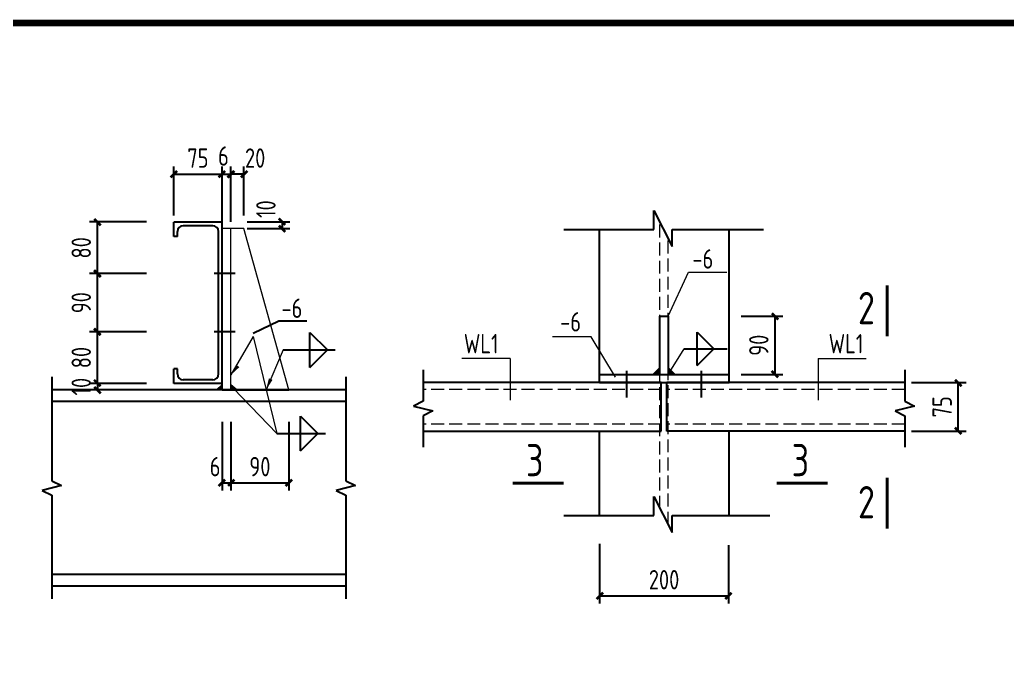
# Model space of a CAD drawing. Header units: millimetres. Extents: x 866561 to 877878, y 40199 to 44891.
# Drawn here: x 875272.5 to 875425.4, y 40693 to 40792.6 of the extents above; entities that cross this region are included whole.
import ezdxf

# ---------------------------------------------------------------- set-up
doc = ezdxf.new("R2010")
doc.units = ezdxf.units.MM
doc.header["$LTSCALE"] = 1000
doc.header["$MEASUREMENT"] = 0
doc.linetypes.add('3', pattern=[500, 300, -200])
doc.linetypes.add('DASH', pattern=[0.35, 0.25, -0.1])
for name, color, linetype, lineweight in [('1', 4, 'Continuous', 70), ('D3', 62, 'Continuous', 9), ('LZ', 64, 'Continuous', 9), ('数字', 3, 'Continuous', 9)]:
    doc.layers.add(name, color=color, linetype=linetype, lineweight=lineweight)
for name, color, linetype in [('616', 1, 'Continuous'), ('D1', 112, 'Continuous'), ('D2', 6, 'Continuous'), ('DIM', 7, 'Continuous'), ('PUB_DIM', 3, 'Continuous'), ('THIN', 7, 'Continuous'), ('桩', 6, 'Continuous'), ('梁虚线', 134, '3')]:
    doc.layers.add(name, color=color, linetype=linetype)
doc.styles.add('GBHZ', font='gbenor.shx', dxfattribs={"width": 0.9, "bigfont": 'gbcbig.shx'})
doc.dimstyles.new('Y10', dxfattribs={"dimscale": 0, "dimtxt": 3, "dimasz": 0.01, "dimexe": 1.2, "dimexo": 1, "dimgap": 1, "dimtad": 1, "dimdec": 0, "dimlfac": 10, "dimzin": 0, "dimdsep": 46, "dimtxsty": 'GBHZ', "dimblk1": 'DX', "dimblk2": 'DX', "dimsah": 1, "dimcen": 0.09, "dimdle": 1, "dimadec": 0, "dimazin": 0, "dimtfac": 1, "dimtdec": 0, "dimtix": 1, "dimtmove": 2, "dimatfit": 3, "dimldrblk": 'DX', "dimfxl": 0, "dimtolj": 1, "dimtzin": 0, "dimarcsym": 0})

# ---------------------------------------------------------------- blocks, each defined once
blk = doc.blocks.new('DX')
at = {"color": 0, "linetype": 'ByBlock', "const_width": 40}
blk.add_lwpolyline([(-54, -51), (46, 49)], dxfattribs=at)
blk = doc.blocks.new('*D675')
at = {"layer": 'Defpoints', "color": 0, "linetype": 'ByBlock', "transparency": 16777216}
for p in [(875305.2, 40768.71), (875303.84, 40760.25), (875305.2, 40760.31)]:
    blk.add_point(p, dxfattribs=at)
at = {"layer": 'dim', "color": 0, "linetype": 'ByBlock', "lineweight": -2, "transparency": 16777216}
for p, q in [((875303.84, 40761.25), (875303.84, 40769.91)), ((875305.2, 40761.31), (875305.2, 40769.91)), ((875303.83, 40768.71), (875303.82, 40768.71)), ((875303.84, 40768.71), (875305.2, 40768.71)), ((875305.21, 40768.71), (875305.22, 40768.71))]:
    blk.add_line(p, q, dxfattribs=at)
at = {"layer": 'dim', "color": 0, "linetype": 'ByBlock', "lineweight": -2, "transparency": 16777216, "xscale": 0.01, "yscale": 0.01, "zscale": 0.01}
blk.add_blockref('DX', (875303.84, 40768.71), dxfattribs=at)
at = {"layer": 'dim', "color": 0, "linetype": 'ByBlock', "lineweight": -2, "transparency": 16777216, "xscale": 0.01, "yscale": 0.01, "zscale": 0.01, "rotation": 180}
blk.add_blockref('DX', (875305.2, 40768.71), dxfattribs=at)
at = {"layer": 'dim', "color": 0, "linetype": 'ByBlock', "transparency": 16777216, "insert": (875304.05, 40771.53), "char_height": 3, "attachment_point": 5, "style": 'GBHZ'}
blk.add_mtext('\\A1;6', dxfattribs=at)
blk = doc.blocks.new('*D676')
at = {"layer": 'Defpoints', "color": 0, "linetype": 'ByBlock', "transparency": 16777216}
for p in [(875305.2, 40768.71), (875305.2, 40761.31), (875307.2, 40761.31)]:
    blk.add_point(p, dxfattribs=at)
at = {"layer": 'dim', "color": 0, "linetype": 'ByBlock', "lineweight": -2, "transparency": 16777216}
for p, q in [((875305.2, 40762.31), (875305.2, 40769.91)), ((875307.2, 40762.31), (875307.2, 40769.91)), ((875305.19, 40768.71), (875305.18, 40768.71)), ((875307.2, 40768.71), (875305.2, 40768.71)), ((875307.21, 40768.71), (875307.22, 40768.71))]:
    blk.add_line(p, q, dxfattribs=at)
at = {"layer": 'dim', "color": 0, "linetype": 'ByBlock', "lineweight": -2, "transparency": 16777216, "xscale": 0.01, "yscale": 0.01, "zscale": 0.01}
blk.add_blockref('DX', (875305.2, 40768.71), dxfattribs=at)
at = {"layer": 'dim', "color": 0, "linetype": 'ByBlock', "lineweight": -2, "transparency": 16777216, "xscale": 0.01, "yscale": 0.01, "zscale": 0.01, "rotation": 180}
blk.add_blockref('DX', (875307.2, 40768.71), dxfattribs=at)
at = {"layer": 'dim', "color": 0, "linetype": 'ByBlock', "transparency": 16777216, "insert": (875308.95, 40771.21), "char_height": 3, "attachment_point": 5, "style": 'GBHZ'}
blk.add_mtext('\\A1;20', dxfattribs=at)
blk = doc.blocks.new('*D677')
at = {"layer": 'Defpoints', "color": 0, "linetype": 'ByBlock', "transparency": 16777216}
for p in [(875306.72, 40761.31), (875306.72, 40760.31), (875313.12, 40760.31)]:
    blk.add_point(p, dxfattribs=at)
at = {"layer": 'dim', "color": 0, "linetype": 'ByBlock', "lineweight": -2, "transparency": 16777216}
for p, q in [((875307.72, 40761.31), (875314.32, 40761.31)), ((875313.12, 40761.32), (875313.12, 40761.33)), ((875313.12, 40761.31), (875313.12, 40760.31)), ((875307.72, 40760.31), (875314.32, 40760.31)), ((875313.12, 40760.3), (875313.12, 40760.29))]:
    blk.add_line(p, q, dxfattribs=at)
at = {"layer": 'dim', "color": 0, "linetype": 'ByBlock', "lineweight": -2, "transparency": 16777216, "xscale": 0.01, "yscale": 0.01, "zscale": 0.01}
for p, rotation in [((875313.12, 40761.31), 270), ((875313.12, 40760.31), 90)]:
    blk.add_blockref('DX', p, dxfattribs=dict(at, rotation=rotation))
at = {"layer": 'dim', "color": 0, "linetype": 'ByBlock', "transparency": 16777216, "insert": (875310.62, 40763.31), "char_height": 3, "attachment_point": 5, "rotation": 90, "style": 'GBHZ'}
blk.add_mtext('\\A1;10', dxfattribs=at)
blk = doc.blocks.new('*D678')
at = {"layer": 'Defpoints', "color": 0, "linetype": 'ByBlock', "transparency": 16777216}
for p in [(875305.2, 40731.38), (875314.19, 40731.38), (875314.19, 40720.92)]:
    blk.add_point(p, dxfattribs=at)
at = {"layer": 'dim', "color": 0, "linetype": 'ByBlock', "lineweight": -2, "transparency": 16777216}
for p, q in [((875305.2, 40730.38), (875305.2, 40719.72)), ((875314.19, 40730.38), (875314.19, 40719.72)), ((875305.21, 40720.92), (875314.18, 40720.92))]:
    blk.add_line(p, q, dxfattribs=at)
at = {"layer": 'dim', "color": 0, "linetype": 'ByBlock', "lineweight": -2, "transparency": 16777216, "xscale": 0.01, "yscale": 0.01, "zscale": 0.01, "rotation": 180}
blk.add_blockref('DX', (875305.2, 40720.92), dxfattribs=at)
at = {"layer": 'dim', "color": 0, "linetype": 'ByBlock', "lineweight": -2, "transparency": 16777216, "xscale": 0.01, "yscale": 0.01, "zscale": 0.01}
blk.add_blockref('DX', (875314.19, 40720.92), dxfattribs=at)
at = {"layer": 'dim', "color": 0, "linetype": 'ByBlock', "transparency": 16777216, "insert": (875309.69, 40723.42), "char_height": 3, "attachment_point": 5, "style": 'GBHZ'}
blk.add_mtext('\\A1;90', dxfattribs=at)
blk = doc.blocks.new('*D679')
at = {"layer": 'Defpoints', "color": 0, "linetype": 'ByBlock', "transparency": 16777216}
for p in [(875303.84, 40731.38), (875305.2, 40731.38), (875305.2, 40720.92)]:
    blk.add_point(p, dxfattribs=at)
at = {"layer": 'dim', "color": 0, "linetype": 'ByBlock', "lineweight": -2, "transparency": 16777216}
for p, q in [((875303.84, 40730.38), (875303.84, 40719.72)), ((875305.2, 40730.38), (875305.2, 40719.72)), ((875303.83, 40720.92), (875303.82, 40720.92)), ((875303.84, 40720.92), (875305.2, 40720.92)), ((875305.21, 40720.92), (875305.22, 40720.92))]:
    blk.add_line(p, q, dxfattribs=at)
at = {"layer": 'dim', "color": 0, "linetype": 'ByBlock', "lineweight": -2, "transparency": 16777216, "xscale": 0.01, "yscale": 0.01, "zscale": 0.01}
blk.add_blockref('DX', (875303.84, 40720.92), dxfattribs=at)
at = {"layer": 'dim', "color": 0, "linetype": 'ByBlock', "lineweight": -2, "transparency": 16777216, "xscale": 0.01, "yscale": 0.01, "zscale": 0.01, "rotation": 180}
blk.add_blockref('DX', (875305.2, 40720.92), dxfattribs=at)
at = {"layer": 'dim', "color": 0, "linetype": 'ByBlock', "transparency": 16777216, "insert": (875302.76, 40723.42), "char_height": 3, "attachment_point": 5, "style": 'GBHZ'}
blk.add_mtext('\\A1;6', dxfattribs=at)
blk = doc.blocks.new('*D680')
at = {"layer": 'Defpoints', "color": 0, "linetype": 'ByBlock', "transparency": 16777216}
for p in [(875284.53, 40761.31), (875293.12, 40761.31), (875293.12, 40753.31)]:
    blk.add_point(p, dxfattribs=at)
at = {"layer": 'dim', "color": 0, "linetype": 'ByBlock', "lineweight": -2, "transparency": 16777216}
for p, q in [((875292.12, 40761.31), (875283.33, 40761.31)), ((875284.53, 40753.32), (875284.53, 40761.3)), ((875292.12, 40753.31), (875283.33, 40753.31))]:
    blk.add_line(p, q, dxfattribs=at)
at = {"layer": 'dim', "color": 0, "linetype": 'ByBlock', "lineweight": -2, "transparency": 16777216, "xscale": 0.01, "yscale": 0.01, "zscale": 0.01}
for p, rotation in [((875284.53, 40761.31), 90), ((875284.53, 40753.31), 270)]:
    blk.add_blockref('DX', p, dxfattribs=dict(at, rotation=rotation))
at = {"layer": 'dim', "color": 0, "linetype": 'ByBlock', "transparency": 16777216, "insert": (875282.03, 40757.31), "char_height": 3, "attachment_point": 5, "rotation": 90, "style": 'GBHZ'}
blk.add_mtext('\\A1;80', dxfattribs=at)
blk = doc.blocks.new('*D681')
at = {"layer": 'Defpoints', "color": 0, "linetype": 'ByBlock', "transparency": 16777216}
for p in [(875284.53, 40753.31), (875293.12, 40753.31), (875293.12, 40744.31)]:
    blk.add_point(p, dxfattribs=at)
at = {"layer": 'dim', "color": 0, "linetype": 'ByBlock', "lineweight": -2, "transparency": 16777216}
for p, q in [((875292.12, 40753.31), (875283.33, 40753.31)), ((875284.53, 40744.32), (875284.53, 40753.3)), ((875292.12, 40744.31), (875283.33, 40744.31))]:
    blk.add_line(p, q, dxfattribs=at)
at = {"layer": 'dim', "color": 0, "linetype": 'ByBlock', "lineweight": -2, "transparency": 16777216, "xscale": 0.01, "yscale": 0.01, "zscale": 0.01}
for p, rotation in [((875284.53, 40753.31), 90), ((875284.53, 40744.31), 270)]:
    blk.add_blockref('DX', p, dxfattribs=dict(at, rotation=rotation))
at = {"layer": 'dim', "color": 0, "linetype": 'ByBlock', "transparency": 16777216, "insert": (875282.03, 40748.81), "char_height": 3, "attachment_point": 5, "rotation": 90, "style": 'GBHZ'}
blk.add_mtext('\\A1;90', dxfattribs=at)
blk = doc.blocks.new('*D682')
at = {"layer": 'Defpoints', "color": 0, "linetype": 'ByBlock', "transparency": 16777216}
for p in [(875284.53, 40744.31), (875293.12, 40744.31), (875293.12, 40736.31)]:
    blk.add_point(p, dxfattribs=at)
at = {"layer": 'dim', "color": 0, "linetype": 'ByBlock', "lineweight": -2, "transparency": 16777216}
for p, q in [((875292.12, 40744.31), (875283.33, 40744.31)), ((875284.53, 40736.32), (875284.53, 40744.3)), ((875292.12, 40736.31), (875283.33, 40736.31))]:
    blk.add_line(p, q, dxfattribs=at)
at = {"layer": 'dim', "color": 0, "linetype": 'ByBlock', "lineweight": -2, "transparency": 16777216, "xscale": 0.01, "yscale": 0.01, "zscale": 0.01}
for p, rotation in [((875284.53, 40744.31), 90), ((875284.53, 40736.31), 270)]:
    blk.add_blockref('DX', p, dxfattribs=dict(at, rotation=rotation))
at = {"layer": 'dim', "color": 0, "linetype": 'ByBlock', "transparency": 16777216, "insert": (875282.03, 40740.31), "char_height": 3, "attachment_point": 5, "rotation": 90, "style": 'GBHZ'}
blk.add_mtext('\\A1;80', dxfattribs=at)
blk = doc.blocks.new('*D683')
at = {"layer": 'Defpoints', "color": 0, "linetype": 'ByBlock', "transparency": 16777216}
for p in [(875303.84, 40768.71), (875296.34, 40761.31), (875303.84, 40761.31)]:
    blk.add_point(p, dxfattribs=at)
at = {"layer": 'dim', "color": 0, "linetype": 'ByBlock', "lineweight": -2, "transparency": 16777216}
for p, q in [((875296.34, 40762.31), (875296.34, 40769.91)), ((875303.84, 40762.31), (875303.84, 40769.91)), ((875296.35, 40768.71), (875303.83, 40768.71))]:
    blk.add_line(p, q, dxfattribs=at)
at = {"layer": 'dim', "color": 0, "linetype": 'ByBlock', "lineweight": -2, "transparency": 16777216, "xscale": 0.01, "yscale": 0.01, "zscale": 0.01, "rotation": 180}
blk.add_blockref('DX', (875296.34, 40768.71), dxfattribs=at)
at = {"layer": 'dim', "color": 0, "linetype": 'ByBlock', "lineweight": -2, "transparency": 16777216, "xscale": 0.01, "yscale": 0.01, "zscale": 0.01}
blk.add_blockref('DX', (875303.84, 40768.71), dxfattribs=at)
at = {"layer": 'dim', "color": 0, "linetype": 'ByBlock', "transparency": 16777216, "insert": (875300.09, 40771.21), "char_height": 3, "attachment_point": 5, "style": 'GBHZ'}
blk.add_mtext('\\A1;75', dxfattribs=at)
blk = doc.blocks.new('*D688')
at = {"layer": 'Defpoints', "color": 0, "linetype": 'ByBlock', "transparency": 16777216}
for p in [(875284.53, 40735.31), (875293.12, 40736.31), (875293.12, 40735.31)]:
    blk.add_point(p, dxfattribs=at)
at = {"layer": 'dim', "color": 0, "linetype": 'ByBlock', "lineweight": -2, "transparency": 16777216}
for p, q in [((875292.12, 40736.31), (875283.33, 40736.31)), ((875292.12, 40735.31), (875283.33, 40735.31)), ((875284.53, 40736.32), (875284.53, 40736.33)), ((875284.53, 40736.31), (875284.53, 40735.31)), ((875284.53, 40735.3), (875284.53, 40735.29))]:
    blk.add_line(p, q, dxfattribs=at)
at = {"layer": 'dim', "color": 0, "linetype": 'ByBlock', "lineweight": -2, "transparency": 16777216, "xscale": 0.01, "yscale": 0.01, "zscale": 0.01}
for p, rotation in [((875284.53, 40736.31), 270), ((875284.53, 40735.31), 90)]:
    blk.add_blockref('DX', p, dxfattribs=dict(at, rotation=rotation))
at = {"layer": 'dim', "color": 0, "linetype": 'ByBlock', "transparency": 16777216, "insert": (875282.03, 40735.81), "char_height": 3, "attachment_point": 5, "rotation": 90, "style": 'GBHZ'}
blk.add_mtext('\\A1;10', dxfattribs=at)
blk = doc.blocks.new('*D696')
at = {"layer": 'Defpoints', "color": 0, "linetype": 'ByBlock', "transparency": 16777216}
for p in [(875409.53, 40736.43), (875417.8, 40736.43), (875409.53, 40728.93)]:
    blk.add_point(p, dxfattribs=at)
at = {"layer": 'dim', "color": 0, "linetype": 'ByBlock', "lineweight": -2, "transparency": 16777216}
for p, q in [((875410.53, 40736.43), (875419, 40736.43)), ((875417.8, 40728.94), (875417.8, 40736.42)), ((875410.53, 40728.93), (875419, 40728.93))]:
    blk.add_line(p, q, dxfattribs=at)
at = {"layer": 'dim', "color": 0, "linetype": 'ByBlock', "lineweight": -2, "transparency": 16777216, "xscale": 0.01, "yscale": 0.01, "zscale": 0.01}
for p, rotation in [((875417.8, 40736.43), 90), ((875417.8, 40728.93), 270)]:
    blk.add_blockref('DX', p, dxfattribs=dict(at, rotation=rotation))
at = {"layer": 'dim', "color": 0, "linetype": 'ByBlock', "transparency": 16777216, "insert": (875415.3, 40732.68), "char_height": 3, "attachment_point": 5, "rotation": 90, "style": 'GBHZ'}
blk.add_mtext('\\A1;75', dxfattribs=at)
blk = doc.blocks.new('*D697')
at = {"layer": 'Defpoints', "color": 0, "linetype": 'ByBlock', "transparency": 16777216}
for p in [(875383.17, 40746.72), (875383.17, 40737.71), (875389.42, 40737.71)]:
    blk.add_point(p, dxfattribs=at)
at = {"layer": 'dim', "color": 0, "linetype": 'ByBlock', "lineweight": -2, "transparency": 16777216}
for p, q in [((875384.17, 40746.72), (875390.62, 40746.72)), ((875389.42, 40746.71), (875389.42, 40737.72)), ((875384.17, 40737.71), (875390.62, 40737.71))]:
    blk.add_line(p, q, dxfattribs=at)
at = {"layer": 'dim', "color": 0, "linetype": 'ByBlock', "lineweight": -2, "transparency": 16777216, "xscale": 0.01, "yscale": 0.01, "zscale": 0.01}
for p, rotation in [((875389.42, 40746.72), 90), ((875389.42, 40737.71), 270)]:
    blk.add_blockref('DX', p, dxfattribs=dict(at, rotation=rotation))
at = {"layer": 'dim', "color": 0, "linetype": 'ByBlock', "transparency": 16777216, "insert": (875386.92, 40742.22), "char_height": 3, "attachment_point": 5, "rotation": 90, "style": 'GBHZ'}
blk.add_mtext('\\A1;90', dxfattribs=at)
blk = doc.blocks.new('*D698')
at = {"layer": 'Defpoints', "color": 0, "linetype": 'ByBlock', "transparency": 16777216}
for p in [(875362.25, 40712.45), (875382.25, 40712.24), (875382.25, 40703.4)]:
    blk.add_point(p, dxfattribs=at)
at = {"layer": 'dim', "color": 0, "linetype": 'ByBlock', "lineweight": -2, "transparency": 16777216}
for p, q in [((875362.25, 40711.45), (875362.25, 40702.2)), ((875382.25, 40711.24), (875382.25, 40702.2)), ((875362.26, 40703.4), (875382.24, 40703.4))]:
    blk.add_line(p, q, dxfattribs=at)
at = {"layer": 'dim', "color": 0, "linetype": 'ByBlock', "lineweight": -2, "transparency": 16777216, "xscale": 0.01, "yscale": 0.01, "zscale": 0.01, "rotation": 180}
blk.add_blockref('DX', (875362.25, 40703.4), dxfattribs=at)
at = {"layer": 'dim', "color": 0, "linetype": 'ByBlock', "lineweight": -2, "transparency": 16777216, "xscale": 0.01, "yscale": 0.01, "zscale": 0.01}
blk.add_blockref('DX', (875382.25, 40703.4), dxfattribs=at)
at = {"layer": 'dim', "color": 0, "linetype": 'ByBlock', "transparency": 16777216, "insert": (875372.25, 40705.9), "char_height": 3, "attachment_point": 5, "style": 'GBHZ'}
blk.add_mtext('\\A1;200', dxfattribs=at)

msp = doc.modelspace()

# ---------------------------------------------------------------- linework, layer by layer
at = {"color": 0, "const_width": 1}
msp.add_lwpolyline([(875901.262, 40218.139), (875095.262, 40218.139), (875095.262, 40792.139), (875901.262, 40792.139)], close=True, dxfattribs=at)
at = {"layer": '1', "color": 2, "const_width": 0.48}
for points in [[(875406.789, 40743.578), (875406.789, 40751.5)], [(875406.789, 40713.804), (875406.789, 40721.726)], [(875348.794, 40720.852), (875356.716, 40720.852)], [(875389.66, 40720.852), (875397.582, 40720.852)]]:
    msp.add_lwpolyline(points, dxfattribs=at)
at = {"layer": '616'}
msp.add_lwpolyline([(875305.195, 40737.623, 0, 0.6, 0), (875306.271, 40739.015, 0.6, 0.6, 0)], format="xyseb", dxfattribs=at)
at = {"layer": '616', "elevation": -5.16}
msp.add_lwpolyline([(875310.644, 40735.307, 0, 0.6, 0), (875311.363, 40736.974, 0.6, 0.6, 0)], format="xyseb", dxfattribs=at)
at = {"layer": 'D1', "color": 251}
for p, q in [((875370.643, 40763.087), (875373.518, 40757.537)), ((875370.643, 40760.154), (875370.643, 40763.087)), ((875356.716, 40760.154), (875370.643, 40760.154)), ((875373.518, 40760.154), (875387.626, 40760.154)), ((875373.518, 40757.537), (875373.518, 40760.154)), ((875317.437, 40744.192), (875320.141, 40741.488)), ((875317.437, 40738.783), (875317.437, 40744.192)), ((875377.37, 40744.244), (875379.94, 40741.675)), ((875377.37, 40739.106), (875377.37, 40744.244)), ((875313.312, 40741.488), (875321.317, 40741.488)), ((875317.437, 40738.783), (875320.141, 40741.488)), ((875375.341, 40741.675), (875382.021, 40741.675)), ((875377.37, 40739.106), (875379.94, 40741.675)), ((875315.972, 40731.25), (875318.676, 40728.546)), ((875315.972, 40725.841), (875315.972, 40731.25)), ((875312.33, 40728.546), (875319.852, 40728.546)), ((875315.972, 40725.841), (875318.676, 40728.546)), ((875370.643, 40715.838), (875370.643, 40718.771)), ((875370.643, 40718.771), (875373.518, 40713.221)), ((875356.716, 40715.838), (875370.643, 40715.838)), ((875373.518, 40715.838), (875388.626, 40715.838)), ((875373.518, 40713.221), (875373.518, 40715.838))]:
    msp.add_line(p, q, dxfattribs=at)
at = {"layer": 'D2'}
for p, q in [((875303.843, 40761.307), (875296.345, 40761.307)), ((875296.345, 40759.047), (875296.345, 40761.307)), ((875303.843, 40735.307), (875303.843, 40761.307)), ((875296.908, 40759.047), (875296.908, 40759.836)), ((875302.378, 40760.737), (875297.81, 40760.737)), ((875303.28, 40737.769), (875303.28, 40759.836)), ((875362.246, 40736.429), (875362.246, 40760.154)), ((875382.354, 40736.429), (875382.354, 40760.154)), ((875296.908, 40759.047), (875296.345, 40759.047)), ((875305.872, 40753.307), (875302.604, 40753.307)), ((875371.604, 40746.717), (875372.889, 40746.717)), ((875371.604, 40737.714), (875371.604, 40746.717)), ((875372.889, 40746.717), (875372.889, 40737.714)), ((875305.872, 40744.307), (875302.604, 40744.307)), ((875296.908, 40738.558), (875296.345, 40738.558)), ((875296.345, 40736.304), (875296.345, 40738.558)), ((875296.908, 40737.769), (875296.908, 40738.558)), ((875302.378, 40736.867), (875297.81, 40736.867)), ((875362.246, 40737.714), (875382.354, 40737.714)), ((875362.246, 40736.429), (875362.246, 40737.714)), ((875322.971, 40735.307), (875277.467, 40735.307)), ((875303.843, 40736.304), (875296.345, 40736.304)), ((875303.843, 40735.307), (875314.192, 40735.307)), ((875371.804, 40736.429), (875334.964, 40736.429)), ((875362.246, 40736.429), (875382.354, 40736.429)), ((875371.804, 40728.931), (875371.804, 40736.429)), ((875372.689, 40728.931), (875372.689, 40736.429)), ((875409.529, 40736.429), (875372.689, 40736.429)), ((875322.971, 40733.504), (875277.467, 40733.504)), ((875334.964, 40728.931), (875371.804, 40728.931)), ((875362.246, 40715.838), (875362.246, 40728.931)), ((875409.529, 40728.931), (875372.689, 40728.931)), ((875382.354, 40715.838), (875382.354, 40728.931)), ((875322.971, 40706.727), (875277.467, 40706.727)), ((875322.971, 40704.924), (875277.467, 40704.924))]:
    msp.add_line(p, q, dxfattribs=at)
at = {"layer": 'D2', "linetype": 'Continuous'}
for p, q in [((875366.465, 40734.109), (875366.465, 40738.249)), ((875378.027, 40734.109), (875378.027, 40738.249))]:
    msp.add_line(p, q, dxfattribs=at)
at = {"layer": 'D2'}
for centre, start, end in [((875297.81, 40759.836), 90, 180), ((875302.378, 40759.836), 0, 90), ((875297.81, 40737.769), 180, 270), ((875302.378, 40737.769), 270, 0)]:
    msp.add_arc(centre, 0.902, start, end, dxfattribs=at)
at = {"layer": 'D3'}
for p, q in [((875307.195, 40760.307), (875303.843, 40760.307)), ((875305.195, 40735.307), (875305.195, 40760.307)), ((875314.192, 40735.307), (875307.195, 40760.307)), ((875370.534, 40737.714), (875371.604, 40738.784)), ((875373.959, 40737.714), (875372.889, 40738.784)), ((875302.942, 40735.307), (875303.843, 40736.078)), ((875306.097, 40735.307), (875305.195, 40736.078))]:
    msp.add_line(p, q, dxfattribs=at)
at = {"layer": 'D3', "color": 251}
for p, q in [((875372.889, 40746.717), (875376.055, 40753.529)), ((875376.055, 40753.529), (875381.983, 40753.529)), ((875308.638, 40743.581), (875305.195, 40737.623)), ((875308.638, 40743.581), (875312.33, 40728.546)), ((875360.955, 40743.511), (875355.001, 40743.511)), ((875364.716, 40737.286), (875360.955, 40743.511)), ((875313.312, 40741.488), (875310.644, 40735.307)), ((875372.889, 40737.714), (875375.341, 40741.675)), ((875348.41, 40740.176), (875340.948, 40740.176)), ((875348.41, 40740.176), (875348.41, 40733.735)), ((875396.083, 40740.176), (875396.083, 40733.735)), ((875396.083, 40740.176), (875403.545, 40740.176)), ((875305.604, 40735.532), (875312.33, 40728.546))]:
    msp.add_line(p, q, dxfattribs=at)
at = {"layer": 'D3'}
for points in [[(875370.534, 40737.714), (875371.604, 40737.714), (875371.604, 40738.784), (875371.604, 40737.714)], [(875373.959, 40737.714), (875372.889, 40737.714), (875372.889, 40738.784), (875372.889, 40737.714)], [(875302.942, 40735.307), (875303.843, 40735.307), (875303.843, 40736.078), (875303.843, 40735.307)], [(875306.097, 40735.307), (875305.195, 40735.307), (875305.195, 40736.078), (875305.195, 40735.307)]]:
    msp.add_solid(points, dxfattribs=at)
at = {"layer": 'LZ', "color": 251, "linetype": 'DASH', "ltscale": 0.008}
for p, q in [((875371.604, 40716.915), (875371.604, 40761.231)), ((875372.889, 40714.436), (875372.889, 40758.752)), ((875371.804, 40735.359), (875334.964, 40735.359)), ((875409.529, 40735.359), (875372.689, 40735.359)), ((875371.804, 40730.001), (875334.964, 40730.001)), ((875409.529, 40730.001), (875372.689, 40730.001))]:
    msp.add_line(p, q, dxfattribs=at)
at = {"layer": 'THIN'}
for p, q in [((875334.964, 40738.429), (875334.964, 40733.549)), ((875409.529, 40738.429), (875409.529, 40733.549)), ((875277.467, 40737.307), (875277.467, 40721.241)), ((875322.971, 40737.307), (875322.971, 40721.241)), ((875334.964, 40733.549), (875333.464, 40732.799)), ((875333.464, 40732.799), (875336.464, 40732.049)), ((875411.029, 40732.799), (875408.029, 40732.049)), ((875409.529, 40733.549), (875411.029, 40732.799)), ((875336.464, 40732.049), (875334.964, 40731.299)), ((875334.964, 40731.299), (875334.964, 40726.431)), ((875408.029, 40732.049), (875409.529, 40731.299)), ((875409.529, 40731.299), (875409.529, 40726.431)), ((875278.967, 40720.491), (875275.967, 40719.741)), ((875277.467, 40721.241), (875278.967, 40720.491)), ((875324.471, 40720.491), (875321.471, 40719.741)), ((875322.971, 40721.241), (875324.471, 40720.491)), ((875275.967, 40719.741), (875277.467, 40718.991)), ((875277.467, 40718.991), (875277.467, 40702.924)), ((875321.471, 40719.741), (875322.971, 40718.991)), ((875322.971, 40718.991), (875322.971, 40702.924))]:
    msp.add_line(p, q, dxfattribs=at)
at = {"layer": '桩'}
msp.add_line((875308.658, 40744.109), (875312.633, 40746.004), dxfattribs=at)
at = {"layer": '梁虚线', "color": 6, "linetype": 'ByBlock'}
msp.add_line((875312.633, 40746.004), (875316.952, 40746.004), dxfattribs=at)

# ---------------------------------------------------------------- texts
at = {"layer": 'PUB_DIM', "style": 'GBHZ', "width": 0.9}
for s, p in [('2', (875402.268, 40745.478)), ('3', (875350.886, 40721.921)), ('3', (875392.004, 40721.921)), ('2', (875402.268, 40715.414))]:
    msp.add_text(s, height=5, dxfattribs=at).set_placement(p)
at = {"layer": '数字', "style": 'GBHZ', "width": 0.9}
for s, p in [('-6', (875376.638, 40754.094)), ('-6', (875313.032, 40746.455)), ('-6', (875356.173, 40744.349)), ('WL1', (875341.251, 40740.965)), ('WL1', (875397.722, 40740.965))]:
    msp.add_text(s, height=3, dxfattribs=at).set_placement(p)

# ---------------------------------------------------------------- dimensions: what is measured, and where the dimension line sits
at = {"layer": 'dim', "linetype": 'ByBlock'}
for base, p1, p2, picture, middle in [((875305.195, 40768.707), (875303.843, 40760.253), (875305.195, 40760.307), '*D675', (875304.048, 40771.529)), ((875305.195, 40720.921), (875303.843, 40731.376), (875305.195, 40731.376), '*D679', (875302.762, 40723.421))]:
    dim = msp.add_linear_dim(base=base, p1=p1, p2=p2, text='6', dimstyle='Y10', override={"dimscale": 1}, dxfattribs=at)
    dim.commit()
    dim.dimension.update_dxf_attribs({"geometry": picture, "text_midpoint": middle, "dimtype": 160})
for base, p1, p2, picture, middle in [((875303.843, 40768.707), (875296.345, 40761.307), (875303.843, 40761.307), '*D683', (875300.094, 40771.207)), ((875314.192, 40720.921), (875305.195, 40731.376), (875314.192, 40731.376), '*D678', (875309.694, 40723.421)), ((875382.246, 40703.396), (875362.246, 40712.449), (875382.246, 40712.235), '*D698', (875372.246, 40705.896))]:
    dim = msp.add_linear_dim(base=base, p1=p1, p2=p2, dimstyle='Y10', override={"dimscale": 1}, dxfattribs=at)
    dim.commit()
    dim.dimension.update_dxf_attribs({"geometry": picture, "text_midpoint": middle})
for base, p1, p2, angle, picture, middle in [((875305.195, 40768.707), (875307.195, 40761.307), (875305.195, 40761.307), 180, '*D676', (875308.949, 40771.207)), ((875313.122, 40760.307), (875306.724, 40761.307), (875306.724, 40760.307), 90, '*D677', (875310.622, 40763.312))]:
    dim = msp.add_linear_dim(base=base, p1=p1, p2=p2, angle=angle, dimstyle='Y10', override={"dimscale": 1}, dxfattribs=at)
    dim.commit()
    dim.dimension.update_dxf_attribs({"geometry": picture, "text_midpoint": middle, "dimtype": 160})
for base, p1, p2, angle, picture, middle in [((875284.527, 40761.307), (875293.12, 40753.307), (875293.12, 40761.307), 90, '*D680', (875282.027, 40757.307)), ((875284.527, 40753.307), (875293.12, 40744.307), (875293.12, 40753.307), 90, '*D681', (875282.027, 40748.807)), ((875389.425, 40737.714), (875383.168, 40746.717), (875383.168, 40737.714), 90, '*D697', (875386.925, 40742.215)), ((875284.527, 40744.307), (875293.12, 40736.307), (875293.12, 40744.307), 90, '*D682', (875282.027, 40740.307)), ((875284.527, 40735.307), (875293.12, 40736.307), (875293.12, 40735.307), 270, '*D688', (875282.027, 40735.807)), ((875417.804, 40736.429), (875409.529, 40728.931), (875409.529, 40736.429), 90, '*D696', (875415.304, 40732.68))]:
    dim = msp.add_linear_dim(base=base, p1=p1, p2=p2, angle=angle, dimstyle='Y10', override={"dimscale": 1}, dxfattribs=at)
    dim.commit()
    dim.dimension.update_dxf_attribs({"geometry": picture, "text_midpoint": middle})

doc.saveas('drawing.dxf')
